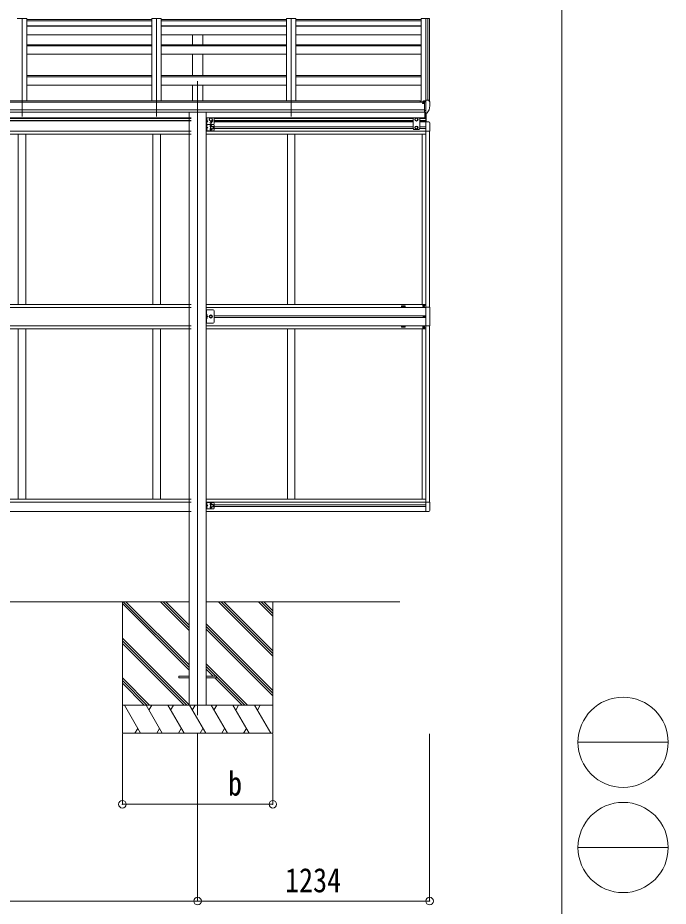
# Model space of a CAD drawing. Units: millimetres at full size, sheet at 1:40; details may follow other scales. Extents: x -11181 to 11305, y -7804 to 7716.
# Drawn here: x 7845 to 11305, y -2316 to 2413 of the extents above; entities that cross this region are included whole.
import ezdxf
from ezdxf.enums import TextEntityAlignment as Align

# ---------------------------------------------------------------- set-up
doc = ezdxf.new("R2010")
doc.units = ezdxf.units.MM
doc.header["$LTSCALE"] = 40
doc.header["$PDMODE"] = 32
doc.header["$PDSIZE"] = 40
for name, color, linetype, lineweight in [('0-0_0', 7, 'Continuous', 9), ('0-1_本体', 4, 'Continuous', 9), ('0-2_部品', 7, 'Continuous', 9), ('0-8_PARTS2', 2, 'Continuous', 9), ('0-A_寸法', 6, 'Continuous', 9), ('1-1_GLASS', 4, 'Continuous', 9), ('1-2_GLASS_SEAL', 7, 'Continuous', 9), ('F-0_240', 7, 'Continuous', 9)]:
    doc.layers.add(name, color=color, linetype=linetype, lineweight=lineweight)
doc.styles.add('ＭＳ ゴシック', font='')
doc.styles.get('ＭＳ ゴシック').set_extended_font_data('MS Gothic')

msp = doc.modelspace()

# ---------------------------------------------------------------- linework, layer by layer
at = {"layer": '0-0_0'}
for p, q in [((8756.52, -695.71), (5546.92, -695.71)), ((8401.72, -695.71), (8401.72, -1395.71)), ((8756.52, -1060.02), (8401.72, -705.22)), ((8756.52, -1045.88), (8406.35, -695.71)), ((8756.52, -1031.74), (8420.49, -695.71)), ((8756.52, -847.89), (8604.34, -695.71)), ((8756.52, -833.75), (8618.48, -695.71)), ((8756.52, -819.61), (8632.62, -695.71)), ((9877.72, -695.71), (8846.92, -695.71)), ((9201.72, -984.72), (8912.71, -695.71)), ((9201.72, -970.58), (8926.85, -695.71)), ((9201.72, -956.44), (8940.99, -695.71)), ((9201.72, -772.59), (9124.84, -695.71)), ((9201.72, -758.45), (9138.98, -695.71)), ((9201.72, -744.31), (9153.12, -695.71)), ((9201.72, -695.71), (9201.72, -1395.71)), ((9201.72, -1168.57), (8846.92, -813.77)), ((9201.72, -1182.71), (8846.92, -827.91)), ((9201.72, -1196.85), (8846.92, -842.05)), ((8756.52, -1243.87), (8401.72, -889.07)), ((8744.22, -1245.71), (8401.72, -903.21)), ((8730.08, -1245.71), (8401.72, -917.35)), ((9066.73, -1245.71), (8846.92, -1025.9)), ((8898.08, -1091.2), (8846.92, -1040.04)), ((8883.94, -1091.2), (8846.92, -1054.19)), ((8546.23, -1245.71), (8401.72, -1101.2)), ((8532.09, -1245.71), (8401.72, -1115.34)), ((8517.95, -1245.71), (8401.72, -1129.49)), ((9038.45, -1245.71), (8892.94, -1100.2)), ((9052.59, -1245.71), (8901.72, -1094.84)), ((8401.72, -1245.71), (9201.72, -1245.71)), ((8498.61, -1395.71), (8412.01, -1245.71)), ((8614.08, -1395.71), (8527.48, -1245.71)), ((8557.48, -1245.71), (8542.48, -1271.69)), ((8729.55, -1395.71), (8642.95, -1245.71)), ((8657.95, -1271.69), (8672.95, -1245.71)), ((8845.02, -1395.71), (8758.42, -1245.71)), ((8773.42, -1271.69), (8788.42, -1245.71)), ((8960.49, -1395.71), (8873.89, -1245.71)), ((8888.89, -1271.69), (8903.89, -1245.71)), ((9075.96, -1395.71), (8989.36, -1245.71)), ((9004.36, -1271.69), (9019.36, -1245.71)), ((9191.43, -1395.71), (9104.83, -1245.71)), ((9119.83, -1271.69), (9134.83, -1245.71)), ((8483.61, -1369.73), (8468.61, -1395.71)), ((8599.08, -1369.73), (8584.09, -1395.71)), ((8714.55, -1369.73), (8699.55, -1395.71)), ((8830.02, -1369.73), (8815.02, -1395.71)), ((8945.49, -1369.73), (8930.49, -1395.71)), ((9060.96, -1369.73), (9045.97, -1395.71)), ((9201.72, -1395.71), (8401.72, -1395.71))]:
    msp.add_line(p, q, dxfattribs=at)
at = {"layer": '0-1_本体'}
for p, q in [((7842.72, 2409.51), (7892.72, 2409.51)), ((7892.72, 2409.51), (7892.72, 1970.22)), ((7892.72, 2403.42), (8558.72, 2403.42)), ((8558.72, 2396.51), (7892.72, 2396.51)), ((8558.72, 2369.79), (7892.72, 2369.79)), ((8558.72, 2367.21), (7892.72, 2367.21)), ((8558.72, 2409.51), (8558.72, 1970.22)), ((8558.72, 2409.51), (8608.72, 2409.51)), ((8608.72, 2409.51), (8608.72, 1970.22)), ((8608.72, 2403.42), (9274.72, 2403.42)), ((9274.72, 2396.51), (8608.72, 2396.51)), ((9274.72, 2369.79), (8608.72, 2369.79)), ((9274.72, 2367.21), (8608.72, 2367.21)), ((9274.72, 2409.51), (9274.72, 1970.22)), ((9274.72, 2409.51), (9324.72, 2409.51)), ((9324.72, 2409.51), (9324.72, 1970.22)), ((9324.72, 2403.42), (9990.72, 2403.42)), ((9990.72, 2396.51), (9324.72, 2396.51)), ((9990.72, 2369.79), (9324.72, 2369.79)), ((9990.72, 2367.21), (9324.72, 2367.21)), ((9990.72, 2409.51), (9990.72, 1963.51)), ((10026.64, 2409.31), (10026.02, 2407.69)), ((10026.72, 2409.42), (10026.72, 1973.69)), ((10034.77, 2409.09), (10026.94, 2409.5)), ((10035.72, 2408.2), (10035.73, 1967.15)), ((8558.72, 2322.48), (7892.72, 2322.48)), ((9274.72, 2322.48), (8608.72, 2322.48)), ((8774.22, 2268.74), (8774.22, 2322.48)), ((8829.22, 2268.74), (8829.22, 2322.48)), ((9990.72, 2322.48), (9324.72, 2322.48)), ((8558.72, 2268.74), (7892.72, 2268.74)), ((8558.72, 2263.18), (7892.72, 2263.18)), ((9274.72, 2268.74), (8608.72, 2268.74)), ((9274.72, 2263.18), (8608.72, 2263.18)), ((9990.72, 2268.74), (9324.72, 2268.74)), ((9990.72, 2263.18), (9324.72, 2263.18)), ((8558.72, 2219.18), (7892.72, 2219.18)), ((9274.72, 2219.18), (8608.72, 2219.18)), ((8774.22, 2105.09), (8774.22, 2219.18)), ((8829.22, 2105.09), (8829.22, 2219.18)), ((9990.72, 2219.18), (9324.72, 2219.18)), ((8558.72, 2105.09), (7892.72, 2105.09)), ((8558.72, 2098.3), (7892.72, 2098.3)), ((9274.72, 2105.09), (8608.72, 2105.09)), ((9274.72, 2098.3), (8608.72, 2098.3)), ((9990.72, 2105.09), (9324.72, 2105.09)), ((9990.72, 2098.3), (9324.72, 2098.3)), ((8558.72, 2054.74), (7892.72, 2054.74)), ((9274.72, 2054.74), (8608.72, 2054.74)), ((8774.22, 1970.22), (8774.22, 2054.74)), ((8829.22, 1970.22), (8829.22, 2054.74)), ((9990.72, 2054.74), (9324.72, 2054.74)), ((4294.22, 1963.51), (10009.22, 1963.51)), ((4317.72, 1970.22), (9985.72, 1970.22)), ((9985.72, 1963.51), (9985.72, 1970.22)), ((10009.22, 1922.29), (4294.22, 1922.29)), ((4294.22, 1910.44), (10009.22, 1910.51)), ((8756.52, 1910.35), (8756.52, -1245.73)), ((8846.92, 1910.35), (8846.92, -1245.73))]:
    msp.add_line(p, q, dxfattribs=at)
msp.add_lwpolyline([(10026.02, 1973.69), (10026.02, 2409.51), (9990.72, 2409.51)], dxfattribs=at)
msp.add_circle((10001.75, 1958.78), 3, dxfattribs=at)
for centre, radius, start, end in [((10026.92, 2409.2), 0.301, 87.13321, 158.93673), ((10034.72, 2408.09), 1, 6.67014, 87)]:
    msp.add_arc(centre, radius, start, end, dxfattribs=at)
at = {"layer": '0-2_部品'}
for p, q in [((9999.22, 1967.84), (9999.22, 1963.51)), ((10014.22, 1969.01), (10000.22, 1968.95)), ((10003.72, 1968.96), (10003.72, 1970.86)), ((10004.22, 1958.78), (10003.92, 1958.78)), ((10004.75, 1958.78), (10004.22, 1958.78)), ((10004.55, 1971.28), (10014.22, 1972)), ((10009.22, 1963.96), (10015.72, 1964.36)), ((10014.22, 1972.78), (10015.72, 1972.78)), ((10014.22, 1972.78), (10014.22, 1966.61)), ((10015.72, 1905.19), (10015.72, 1973.69)), ((10030.81, 1973.12), (10034.88, 1967.32)), ((10037.72, 1964.32), (10037.72, 1963.69)), ((10009.22, 1908.39), (10014.72, 1908.39)), ((10015.22, 1907.39), (10014.72, 1908.39)), ((10015.72, 1907.39), (10015.22, 1907.39)), ((10017.22, 1905.28), (10015.72, 1905.19)), ((10017.22, 1905.28), (10020.93, 1905.51)), ((10023.35, 1907), (10033.09, 1922.38))]:
    msp.add_line(p, q, dxfattribs=at)
at = {"layer": '0-2_部品', "color": 4}
for p, q in [((8701.92, -1091.2), (8701.92, -1100.2)), ((8756.92, -1091.2), (8701.92, -1091.2)), ((8756.92, -1100.2), (8701.92, -1100.2)), ((8901.92, -1091.2), (8846.92, -1091.2)), ((8901.92, -1100.2), (8846.92, -1100.2)), ((8901.92, -1091.2), (8901.92, -1100.2))]:
    msp.add_line(p, q, dxfattribs=at)
at = {"layer": '0-2_部品'}
for points in [[(9999.22, 1960.39), (9999.22, 1958.78), (9998.75, 1958.78)], [(10003.92, 1959.96), (10003.92, 1958.78), (9999.22, 1958.78)], [(10004.55, 1971.28), (10004.38, 1971.26), (10004.22, 1971.23), (10004.08, 1971.18), (10003.96, 1971.13), (10003.86, 1971.07), (10003.78, 1971.01), (10003.74, 1970.93), (10003.72, 1970.86)], [(10009.22, 1908.39), (10009.22, 1966.61), (10014.22, 1966.61)], [(10015.72, 1973.69), (10027.72, 1973.69), (10030.05, 1973.55)], [(10015.72, 1919.08), (10012.56, 1919.49), (10009.22, 1919.92)]]:
    msp.add_lwpolyline(points, dxfattribs=at)
for centre, radius, start, end in [((10001.72, 1958.78), 2.5, 28.35764, 180), ((10001.72, 1958.78), 2.5, 0, 28.35764), ((10029.99, 1972.55), 1, 35, 86.5), ((9845.23, 1963.69), 192.49, 347.8767, 359.9992), ((10034.72, 1964.32), 3, 0, 87), ((10020.75, 1908.5), 3, 273.5, 330), ((10030.49, 1923.88), 3, 330, 348.16652)]:
    msp.add_arc(centre, radius, start, end, dxfattribs=at)
msp.add_ellipse((10000.22, 1967.85), major_axis=(0.02, 1.1), ratio=0.906239, start_param=0.0206394, end_param=1.5914357, dxfattribs=at)
at = {"layer": '0-8_PARTS2'}
for p, q in [((7867.72, 2406.37), (7867.72, 1887.08)), ((8583.72, 2406.37), (8583.72, 1887.08)), ((9299.72, 2406.37), (9299.72, 1887.08)), ((10015.72, 2406.37), (10015.72, 1887.08)), ((8801.72, 2075.89), (8801.72, -1299.34))]:
    msp.add_line(p, q, dxfattribs=at)
at = {"layer": '0-A_寸法'}
for p, q in [((8401.72, -1773.6), (8401.72, -1399.19)), ((8801.72, -2288.59), (8801.72, -1399.19)), ((9201.72, -1773.6), (9201.72, -1399.19)), ((10035.72, -2288.59), (10035.72, -1399.19)), ((9201.72, -1773.6), (8401.72, -1773.6)), ((8801.72, -2288.59), (5501.72, -2288.59)), ((10035.72, -2288.59), (8801.72, -2288.59))]:
    msp.add_line(p, q, dxfattribs=at)
for p in [(8401.72, -1773.6), (9201.72, -1773.6), (8801.72, -2288.59), (10035.72, -2288.59)]:
    msp.add_point(p, dxfattribs=at)
at = {"layer": '1-1_GLASS'}
for p, q in [((5546.92, 1879.19), (8767.92, 1879.19)), ((5546.92, 1875.69), (8767.92, 1875.69)), ((5546.92, 1866.69), (8767.92, 1866.69)), ((5546.92, 1863.19), (8767.92, 1863.19)), ((8886.92, 1879.19), (9951.22, 1879.19)), ((8888.9, 1875.69), (9948.22, 1875.69)), ((8888.92, 1866.69), (9948.22, 1866.69)), ((8888.92, 1863.19), (9948.22, 1863.19)), ((9948.22, 1858.19), (8888.92, 1858.19)), ((9980.22, 1879.19), (10015.72, 1879.19)), ((9983.22, 1875.69), (10015.72, 1875.69)), ((9983.22, 1866.69), (10015.72, 1866.69)), ((9983.22, 1863.19), (10015.72, 1863.19)), ((10015.72, 1858.19), (9983.22, 1858.19)), ((10015.72, 1858.89), (10015.72, 821.69)), ((5546.92, 1809.69), (8767.92, 1809.69)), ((10015.72, 1809.69), (8846.92, 1809.69)), ((8888.92, 1832.19), (9948.22, 1832.19)), ((8888.92, 1823.19), (9948.22, 1823.19)), ((9983.22, 1832.19), (10015.72, 1832.19)), ((9983.22, 1823.19), (10015.72, 1823.19)), ((10035.72, 1809.49), (10035.72, 870.89)), ((5546.92, 1793.69), (8767.92, 1793.69)), ((7847.74, 1793.69), (7847.74, 886.69)), ((7887.74, 1793.69), (7887.74, 886.69)), ((8563.74, 1793.69), (8563.74, 886.69)), ((8603.74, 1793.69), (8603.74, 886.69)), ((8846.92, 1793.69), (10015.72, 1793.69)), ((9279.74, 1793.69), (9279.74, 886.69)), ((9319.74, 1793.69), (9319.74, 886.69)), ((9995.72, 1793.69), (9995.72, 886.69)), ((9995.72, 1793.69), (9995.72, 886.69)), ((5546.92, 886.69), (8767.92, 886.69)), ((5546.92, 870.69), (8767.92, 870.69)), ((8846.92, 886.69), (10015.72, 886.69)), ((8846.92, 870.69), (10015.72, 870.69)), ((8888.92, 826.13), (10015.72, 826.13)), ((10015.72, 817.13), (8888.92, 817.13)), ((10015.72, 821.89), (10015.72, -215.31)), ((5546.92, 772.69), (8767.92, 772.69)), ((5546.92, 756.69), (8767.92, 756.69)), ((7847.74, -150.31), (7847.74, 756.69)), ((7887.74, -150.31), (7887.74, 756.69)), ((8563.74, -150.31), (8563.74, 756.69)), ((8603.74, -150.31), (8603.74, 756.69)), ((10015.72, 772.69), (8846.92, 772.69)), ((8846.92, 756.69), (10015.72, 756.69)), ((9279.74, -150.31), (9279.74, 756.69)), ((9319.74, -150.31), (9319.74, 756.69)), ((9995.72, 756.69), (9995.72, -150.31)), ((9995.72, 756.69), (9995.72, -150.31)), ((10035.72, 772.49), (10035.72, -166.11)), ((5546.92, -150.31), (8767.92, -150.31)), ((5546.92, -166.31), (8767.92, -166.31)), ((8846.92, -150.31), (10015.72, -150.31)), ((8846.92, -166.31), (10015.72, -166.31)), ((8888.92, -179.81), (10015.72, -179.81)), ((8888.92, -188.81), (10015.72, -188.81)), ((10015.72, -150.31), (10015.72, -166.31)), ((5546.92, -214.81), (8767.92, -214.81)), ((8846.92, -214.81), (10015.72, -214.81))]:
    msp.add_line(p, q, dxfattribs=at)
for points in [[(9885.72, 873.69), (9905.72, 873.69), (9905.72, 878.69), (9885.72, 878.69)], [(9885.72, 771.69), (9905.72, 771.69), (9905.72, 766.69), (9885.72, 766.69)]]:
    msp.add_lwpolyline(points, close=True, dxfattribs=at)
at = {"layer": '1-2_GLASS_SEAL'}
for p, q in [((10009.2, 1908.39), (10014.7, 1908.39)), ((10010.22, 1879.19), (10010.22, 1908.39)), ((10015.2, 1907.39), (10014.7, 1908.39)), ((10015.7, 1907.39), (10015.2, 1907.39)), ((10017.2, 1905.28), (10015.7, 1905.19)), ((10015.72, 1905.19), (10015.72, 1858.69)), ((10017.2, 1905.28), (10020.91, 1905.51)), ((10017.22, 1858.69), (10017.22, 1905.29)), ((8846.92, 1880.19), (8846.92, 1845.19)), ((8883.92, 1880.19), (8846.92, 1880.19)), ((8846.92, 1845.19), (8846.92, 1810.19)), ((8883.92, 1845.19), (8846.92, 1845.19)), ((8883.92, 1845.19), (8846.92, 1845.19)), ((8849.42, 1880.19), (8849.42, 1845.19)), ((8849.92, 1867.69), (8849.42, 1867.78)), ((8849.42, 1862.69), (8856.42, 1862.69)), ((8849.92, 1849.69), (8849.42, 1849.78)), ((8849.42, 1845.19), (8849.42, 1810.19)), ((8849.92, 1875.69), (8850.72, 1875.55)), ((8849.92, 1867.69), (8850.72, 1867.83)), ((8849.92, 1857.69), (8850.72, 1857.55)), ((8849.92, 1849.69), (8850.72, 1849.83)), ((8888.92, 1875.19), (8888.92, 1850.19)), ((9952.22, 1880.19), (9948.22, 1876.19)), ((9948.22, 1876.19), (9948.22, 1822.7)), ((9979.22, 1880.19), (9952.22, 1880.19)), ((9979.22, 1880.19), (9983.22, 1876.19)), ((9983.22, 1822.7), (9983.22, 1876.19)), ((10015.72, 1858.69), (10031.01, 1857.89)), ((10036.22, 1852.4), (10036.22, 1809.49)), ((8883.92, 1810.19), (8846.92, 1810.19)), ((8849.92, 1832.69), (8849.42, 1832.78)), ((8849.42, 1827.69), (8856.42, 1827.69)), ((8849.92, 1814.69), (8849.42, 1814.78)), ((8849.92, 1840.69), (8850.72, 1840.55)), ((8849.92, 1832.69), (8850.72, 1832.83)), ((8849.92, 1822.69), (8850.72, 1822.55)), ((8849.92, 1814.69), (8850.72, 1814.83)), ((8888.92, 1840.19), (8888.92, 1815.19)), ((9952.22, 1818.7), (9948.22, 1822.7)), ((9979.22, 1818.7), (9952.22, 1818.7)), ((9965.72, 1835.2), (9959.22, 1831.44)), ((9959.22, 1831.44), (9959.22, 1823.94)), ((9959.22, 1823.94), (9965.72, 1820.19)), ((9972.22, 1831.44), (9965.72, 1835.2)), ((9965.72, 1820.19), (9972.22, 1823.94)), ((9972.22, 1823.94), (9972.22, 1831.44)), ((9979.22, 1818.7), (9983.22, 1822.7)), ((10015.72, 1809.49), (10036.22, 1809.49)), ((8883.92, 857.64), (8846.92, 857.64)), ((8849.42, 857.64), (8849.42, 787.64)), ((8888.92, 792.64), (8888.92, 852.64)), ((10003.22, 881.19), (10002.22, 881.19)), ((10006.22, 880.19), (10007.22, 880.19)), ((8849.92, 827.64), (8849.42, 827.72)), ((8849.42, 827.64), (8856.42, 822.64)), ((8849.42, 822.64), (8856.42, 822.64)), ((8849.42, 817.64), (8856.42, 822.64)), ((8849.92, 809.64), (8849.42, 809.72)), ((8849.92, 835.64), (8850.72, 835.5)), ((8849.92, 827.64), (8850.72, 827.78)), ((8849.92, 817.64), (8850.72, 817.5)), ((8849.92, 809.64), (8850.72, 809.78)), ((10004.49, 822.28), (10003.67, 822.28)), ((10006.95, 823.1), (10007.77, 823.1)), ((10003.22, 764.19), (10002.22, 764.19)), ((10006.22, 765.19), (10007.22, 765.19)), ((8846.92, -166.81), (8846.92, -201.81)), ((8883.92, -166.81), (8846.92, -166.81)), ((8849.42, -166.81), (8849.42, -201.81)), ((8849.92, -179.31), (8849.42, -179.22)), ((8849.42, -184.31), (8856.42, -184.31)), ((8849.92, -171.31), (8850.72, -171.45)), ((8849.92, -179.31), (8850.72, -179.17)), ((8888.92, -171.81), (8888.92, -196.81)), ((10015.72, -166.11), (10036.22, -166.11)), ((10036.22, -209.02), (10036.22, -166.11)), ((8883.92, -201.81), (8846.92, -201.81)), ((8849.92, -197.31), (8849.42, -197.22)), ((8849.92, -189.31), (8850.72, -189.45)), ((8849.92, -197.31), (8850.72, -197.17)), ((10015.72, -215.31), (10031.01, -214.51))]:
    msp.add_line(p, q, dxfattribs=at)
for points in [[(8849.04, 1871.69), (8849.67, 1872.88), (8851.9, 1873.99)], [(8849.04, 1871.69), (8849.67, 1870.5), (8851.9, 1869.39)], [(8849.04, 1853.69), (8849.67, 1854.88), (8851.9, 1855.99)], [(8849.04, 1853.69), (8849.67, 1852.5), (8851.9, 1851.39)], [(8849.92, 1867.69), (8849.92, 1875.69), (8849.42, 1875.6), (8849.42, 1867.78)], [(8849.42, 1867.69), (8856.42, 1862.69), (8849.42, 1857.69)], [(8849.92, 1849.69), (8849.92, 1857.69), (8849.42, 1857.6), (8849.42, 1849.78)], [(9959.22, 1874.94), (9965.72, 1878.7), (9972.22, 1874.94)], [(9972.22, 1874.94), (9972.22, 1867.44), (9965.72, 1863.69), (9959.22, 1867.44), (9959.22, 1874.94)], [(8849.04, 1836.69), (8849.67, 1837.88), (8851.9, 1838.99)], [(8849.04, 1836.69), (8849.67, 1835.5), (8851.9, 1834.39)], [(8849.04, 1818.69), (8849.67, 1819.88), (8851.9, 1820.99)], [(8849.04, 1818.69), (8849.67, 1817.5), (8851.9, 1816.39)], [(8849.92, 1832.69), (8849.92, 1840.69), (8849.42, 1840.6), (8849.42, 1832.78)], [(8849.42, 1832.69), (8856.42, 1827.69), (8849.42, 1822.69)], [(8849.92, 1814.69), (8849.92, 1822.69), (8849.42, 1822.6), (8849.42, 1814.78)], [(8883.92, 787.64), (8846.92, 787.64), (8846.92, 857.64)], [(10002.22, 881.19), (10002.22, 880.19), (10003.22, 880.19)], [(10005.22, 882.19), (10005.22, 883.19), (10004.22, 883.19), (10004.22, 882.19)], [(10004.22, 879.19), (10004.22, 878.19), (10005.22, 878.19), (10005.22, 879.19)], [(10007.22, 880.19), (10007.22, 881.19), (10006.22, 881.19)], [(10015.72, 871.69), (10036.42, 871.69), (10036.42, 773.69), (10015.72, 773.69)], [(8849.04, 831.64), (8849.67, 832.82), (8851.9, 833.94)], [(8849.04, 831.64), (8849.67, 830.45), (8851.9, 829.34)], [(8849.04, 813.64), (8849.67, 814.82), (8851.9, 815.94)], [(8849.04, 813.64), (8849.67, 812.45), (8851.9, 811.34)], [(8849.92, 827.64), (8849.92, 835.64), (8849.42, 835.55), (8849.42, 827.72)], [(8849.92, 809.64), (8849.92, 817.64), (8849.42, 817.55), (8849.42, 809.72)], [(10003.67, 822.28), (10003.67, 823.1), (10004.49, 823.1)], [(10005.31, 823.92), (10005.31, 824.74), (10006.13, 824.74), (10006.13, 823.92)], [(10006.13, 821.46), (10006.13, 820.64), (10005.31, 820.64), (10005.31, 821.46)], [(10007.77, 823.1), (10007.77, 822.28), (10006.95, 822.28)], [(10002.22, 764.19), (10002.22, 765.19), (10003.22, 765.19)], [(10004.22, 766.19), (10004.22, 767.19), (10005.22, 767.19), (10005.22, 766.19)], [(10005.22, 763.19), (10005.22, 762.19), (10004.22, 762.19), (10004.22, 763.19)], [(10007.22, 765.19), (10007.22, 764.19), (10006.22, 764.19)], [(8849.04, -175.31), (8849.67, -174.12), (8851.9, -173.01)], [(8849.04, -175.31), (8849.67, -176.5), (8851.9, -177.61)], [(8849.92, -179.31), (8849.92, -171.31), (8849.42, -171.4), (8849.42, -179.22)], [(8849.42, -179.31), (8856.42, -184.31), (8849.42, -189.31)], [(8849.04, -193.31), (8849.67, -192.12), (8851.9, -191.01)], [(8849.04, -193.31), (8849.67, -194.5), (8851.9, -195.61)], [(8849.92, -197.31), (8849.92, -189.31), (8849.42, -189.4), (8849.42, -197.22)]]:
    msp.add_lwpolyline(points, dxfattribs=at)
for points in [[(8871.92, 1863.69), (8865.42, 1867.44), (8865.42, 1874.94), (8871.92, 1878.7), (8878.42, 1874.94), (8878.42, 1867.44)], [(8878.92, 1820.19), (8872.42, 1823.94), (8872.42, 1831.44), (8878.92, 1835.2), (8885.42, 1831.44), (8885.42, 1823.94)], [(8864.42, 822.64), (8868.17, 816.14), (8875.67, 816.14), (8879.43, 822.64), (8875.67, 829.14), (8868.17, 829.14)], [(8878.92, -191.81), (8872.42, -188.06), (8872.42, -180.56), (8878.92, -176.8), (8885.42, -180.56), (8885.42, -188.06)]]:
    msp.add_lwpolyline(points, close=True, dxfattribs=at)
for centre, radius in [((8871.92, 1871.19), 8.5), ((8871.92, 1871.19), 7.5), ((8871.92, 1871.19), 6.5), ((8871.92, 1854.19), 4.25), ((9965.72, 1871.19), 8.5), ((9965.72, 1871.19), 7.5), ((9965.72, 1871.19), 6.5), ((8878.92, 1827.69), 8.5), ((8878.92, 1827.69), 7.5), ((8878.92, 1827.69), 6.5), ((9965.72, 1827.69), 8.5), ((9965.72, 1827.69), 7.5), ((9965.72, 1827.69), 6.5), ((10004.72, 880.69), 5.9), ((8871.92, 822.64), 8.5), ((8871.92, 822.64), 7.5), ((8871.92, 822.64), 6.5), ((8871.92, 822.64), 5.5), ((10005.72, 822.69), 3.75), ((10004.72, 764.69), 5.9), ((8878.92, -184.31), 8.5), ((8878.92, -184.31), 7.5), ((8878.92, -184.31), 6.5)]:
    msp.add_circle(centre, radius, dxfattribs=at)
for centre, radius, start, end in [((10020.73, 1908.5), 3, 273.5, 330), ((8850.57, 1874.66), 0.9, 32.05588, 80), ((8850.57, 1868.72), 0.9, 280, 327.94412), ((8850.57, 1856.66), 0.9, 32.05588, 80), ((8850.57, 1850.72), 0.9, 280, 327.94412), ((8845.82, 1871.69), 6.5, 327.94412, 32.05588), ((8845.82, 1853.69), 6.5, 327.94412, 32.05588), ((8878.92, 1862.69), 4.25, 173.70569, 85.23923), ((8883.92, 1875.19), 5, 0, 90), ((8883.92, 1850.19), 5, 270, 0), ((8883.92, 1840.19), 5, 0, 90), ((10030.72, 1852.4), 5.5, 0, 87), ((8850.57, 1839.66), 0.9, 32.05588, 80), ((8850.57, 1833.72), 0.9, 280, 327.94412), ((8850.57, 1821.66), 0.9, 32.05588, 80), ((8850.57, 1815.72), 0.9, 280, 327.94412), ((8845.82, 1836.69), 6.5, 327.94412, 32.05588), ((8845.82, 1818.69), 6.5, 327.94412, 32.05588), ((8871.92, 1836.19), 4.25, 353.70569, 265.23923), ((8871.92, 1819.19), 4.25, 94.76077, 6.29431), ((8883.92, 1815.19), 5, 270, 0), ((8883.92, 852.64), 5, 0, 90), ((10003.22, 882.19), 1, 270, 0), ((10003.22, 879.19), 1, 0, 90), ((10006.22, 882.19), 1, 180, 270), ((10006.22, 879.19), 1, 90, 180), ((8850.57, 834.61), 0.9, 32.05588, 80), ((8850.57, 828.66), 0.9, 280, 327.94412), ((8850.57, 816.61), 0.9, 32.05588, 80), ((8850.57, 810.66), 0.9, 280, 327.94412), ((8845.82, 831.64), 6.5, 327.94412, 32.05588), ((8845.82, 813.64), 6.5, 327.94412, 32.05588), ((10004.49, 823.92), 0.82, 270, 0), ((10004.49, 821.46), 0.82, 0, 90), ((10006.95, 823.92), 0.82, 180, 270), ((10006.95, 821.46), 0.82, 90, 180), ((8883.92, 792.64), 5, 270, 0), ((10003.22, 766.19), 1, 270, 0), ((10003.22, 763.19), 1, 0, 90), ((10006.22, 766.19), 1, 180, 270), ((10006.22, 763.19), 1, 90, 180), ((8850.57, -172.34), 0.9, 32.05588, 80), ((8850.57, -178.28), 0.9, 280, 327.94412), ((8845.82, -175.31), 6.5, 327.94412, 32.05588), ((8871.92, -175.81), 4.25, 353.70569, 265.23923), ((8871.92, -192.81), 4.25, 94.76077, 6.29431), ((8883.92, -171.81), 5, 0, 90), ((8850.57, -190.34), 0.9, 32.05588, 80), ((8850.57, -196.28), 0.9, 280, 327.94412), ((8845.82, -193.31), 6.5, 327.94412, 32.05588), ((8883.92, -196.81), 5, 270, 0), ((10030.72, -209.02), 5.5, 273, 0)]:
    msp.add_arc(centre, radius, start, end, dxfattribs=at)
at = {"layer": 'F-0_240', "color": 5}
msp.add_line((10739.39, 7716.46), (10739.39, -7803.54), dxfattribs=at)
at = {"layer": 'F-0_240', "color": 4}
for p, q in [((10824.88, -1443.54), (11304.88, -1443.54)), ((10824.88, -2003.54), (11304.88, -2003.54))]:
    msp.add_line(p, q, dxfattribs=at)
for centre in [(11064.88, -1443.54), (11064.88, -2003.54)]:
    msp.add_circle(centre, 240, dxfattribs=at)

# ---------------------------------------------------------------- texts
at = {"layer": '0-A_寸法', "color": 7, "style": 'ＭＳ ゴシック', "width": 0.85}
for s, p in [('b', (8963.72, -1765.6)), ('1234', (9266.72, -2280.59))]:
    msp.add_text(s, height=129, dxfattribs=at).set_placement(p, align=Align.BOTTOM_LEFT)

doc.saveas('drawing.dxf')
